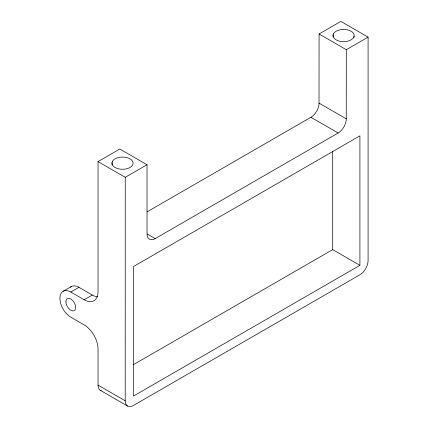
<?xml version="1.0" encoding="UTF-8"?>
<svg xmlns="http://www.w3.org/2000/svg" width="428" height="428" viewBox="0 0 428 428"><rect width="100%" height="100%" fill="white"/><g stroke="black" fill="none" stroke-linecap="round" stroke-linejoin="round"><path stroke-width="0.64" d="M125.211 400.79L125.254 177.315L147.029 164.743L147.029 233.897A11.551 6.666 -60 0 0 155.198 238.61L338.136 132.996A11.551 6.671 -60 0 0 346.236 120.118L346.305 49.691L368.085 37.118L368.085 260.62A11.551 6.666 -60 0 1 359.916 274.765L133.381 405.503A11.551 6.666 -60 0 1 125.211 400.79L98.028 385.098L98.028 348.948A19.635 11.337 60 0 0 84.145 324.9L70.807 317.196A15.397 8.892 60 0 1 59.915 298.337A15.397 8.892 60 0 1 70.807 292.051L78.971 287.338L92.314 295.036A19.635 11.337 60 0 0 97.627 296.882M368.085 37.118L340.859 21.4L319.079 33.973L319.01 104.4A11.551 6.671 -60 0 1 310.915 117.277L147.077 211.865M70.807 292.051L84.145 299.75A19.635 11.337 60 0 0 98.028 291.736L98.028 161.597L119.808 149.024L147.029 164.743M63.109 291.286L71.273 286.573M84.145 299.75L92.314 295.036M133.354 364.704L332.695 249.615L359.916 265.333L359.916 135.82L133.418 266.591L133.418 396.098L359.916 265.333M319.079 33.973L346.305 49.691M319.079 103.132L346.3 118.85M310.915 117.277L338.136 132.996M98.028 161.597L125.254 177.315M147.259 234.025L155.198 238.61M100.419 390.384L127.603 406.076M354.015 36.214L354.015 37.525M333.15 34.877L333.15 36.84M332.695 151.48L332.695 249.615M112.093 162.501L112.093 165.112M70.336 287.268A15.397 8.892 60 0 1 78.971 287.338M101.227 390.732A11.551 6.666 -60 0 1 98.028 385.098M112.302 161.586L111.943 163.17A10.588 6.115 0 0 0 121.151 169.231A10.588 6.115 0 0 0 132.755 164.748L133.119 163.17A10.588 6.115 0 0 0 123.911 157.108A10.588 6.115 0 0 0 112.302 161.586M333.353 33.962L332.995 35.545A10.588 6.115 0 0 0 342.202 41.607A10.588 6.115 0 0 0 353.806 37.129L354.17 35.545A10.588 6.115 0 0 0 344.963 29.484A10.588 6.115 0 0 0 333.353 33.962M65.907 301.794A6.928 4.002 60 0 0 73.258 310.937A6.928 4.002 60 0 0 73.258 301.141A6.928 4.002 60 0 0 65.907 301.794"/></g></svg>
